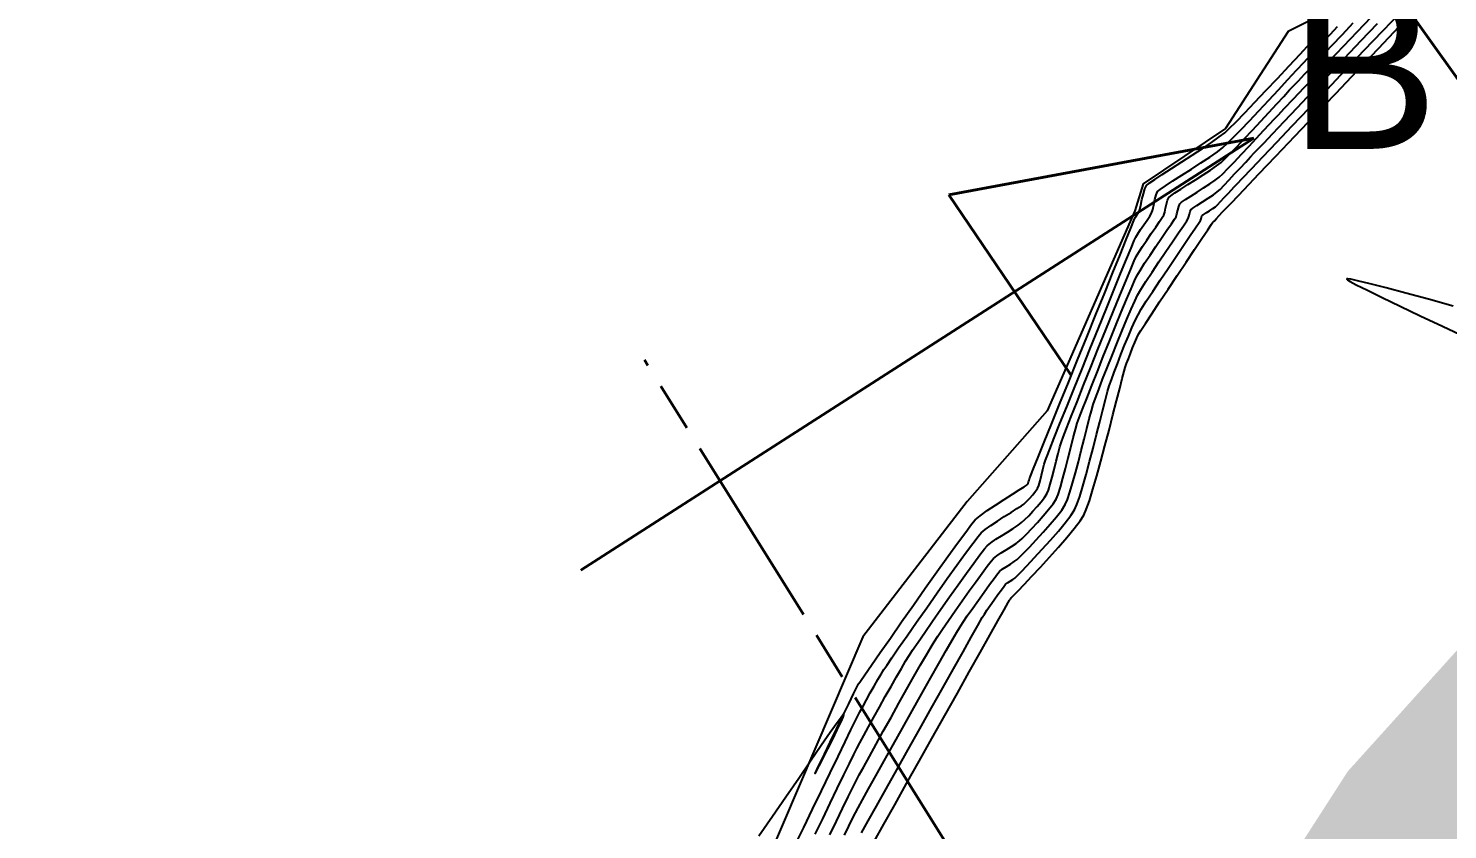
# Model space of a CAD drawing. Header units: metres. Extents: x 708941 to 724052, y 5405153 to 5413472.
# Drawn here: x 709683.2 to 709860, y 5412099.3 to 5412199.2 of the extents above; entities that cross this region are included whole.
import ezdxf

# ---------------------------------------------------------------- set-up
doc = ezdxf.new("R2010")
doc.units = ezdxf.units.M
doc.header["$LTSCALE"] = 12.7
doc.header["$MEASUREMENT"] = 0
doc.linetypes.add('ACAD_ISO08W100', pattern=[36, 24, -3, 6, -3])
for name, color, linetype in [('CONT-MJR1', 252, 'Continuous'), ('CONT-MNR1', 251, 'Continuous'), ('contornos2', 7, 'Continuous'), ('rio', 251, 'Continuous'), ('texto', 7, 'Continuous')]:
    doc.layers.add(name, color=color, linetype=linetype)
doc.layers.add('corte', color=214, linetype='ACAD_ISO08W100', lineweight=40)

msp = doc.modelspace()

# ---------------------------------------------------------------- hatches: boundary and pattern name
at = {"layer": 'rio'}
h = msp.add_hatch(dxfattribs=at)
h.set_pattern_fill('MUDST', color=256, scale=15, style=0)
h.paths.add_polyline_path([(709010.72, 5411936.38), (709004.98, 5411946.45), (709001.25, 5411958.08), (708996.13, 5411975.99), (709012.7, 5411962.98), (709030.78, 5411956.49), (709044.53, 5411951.18), (709074.83, 5411950.28), (709089.61, 5411951.82), (709102.43, 5411952.02), (709123.56, 5411954.63), (709134.73, 5411956.95), (709145.4, 5411956.95), (709168.41, 5411955.62), (709183.3, 5411955.53), (709187.67, 5411955.43), (709193.87, 5411958.4), (709194.56, 5411957.99), (709200.68, 5411965.39), (709203.1, 5411977.2), (709205.58, 5411984.02), (709211.33, 5411990.28), (709223.71, 5411994.78), (709231.07, 5411997.27), (709241.21, 5411994.8), (709265.58, 5411997.08), (709286.39, 5412000.38), (709297.9, 5412001.91), (709315.21, 5411997.24), (709326.72, 5411992.03), (709345.09, 5411985.93), (709355.27, 5411979.45), (709376.46, 5411975.37), (709391.72, 5411975.3), (709413.08, 5411978.61), (709438.83, 5411980.92), (709461.63, 5411986.21), (709475.6, 5411989.01), (709492.86, 5411992.74), (709503.45, 5411993.79), (709515.24, 5411993.79), (709532.63, 5411987.71), (709547.37, 5411983.51), (709564.71, 5411977.95), (709575.63, 5411973.62), (709587.68, 5411967.04), (709601.87, 5411958.6), (709607.56, 5411954.31), (709621.49, 5411940.03), (709647.9, 5411909.14), (709660.4, 5411897.76), (709669.81, 5411887.81), (709676.49, 5411876.15), (709682.2, 5411869.04), (709705.75, 5411878.05), (709736, 5411893.04), (709750.64, 5411899.41), (709758.05, 5411906.33), (709764.85, 5411916.27), (709770.13, 5411926.57), (709778.25, 5411949.25), (709785.66, 5411970.64), (709786.5, 5411979.16), (709785.1, 5411992.95), (709785.1, 5412008.74), (709787.55, 5412022.89), (709795.83, 5412039.06), (709803.3, 5412045.65), (709812.9, 5412054.28), (709814.49, 5412059.03), (709815.9, 5412060.78), (709822.13, 5412063.75), (709825.31, 5412072.01), (709847.55, 5412106.6), (709866.9, 5412128.06), (709875.05, 5412136.05), (709882.93, 5412155.32), (709888.97, 5412168.35), (709893.2, 5412182.51), (709907.24, 5412209.92), (709938.47, 5412236.97), (709971.6, 5412250.13), (709991.71, 5412252.94), (710005.1, 5412261.1), (710014.56, 5412263.33), (710040.82, 5412267.64), (710057.91, 5412266.41), (710076.56, 5412261.93), (710102.9, 5412255.3), (710112.79, 5412247.31), (710119.45, 5412240.72), (710131.28, 5412231.78), (710145.37, 5412209.63), (710149.4, 5412194.25), (710150.27, 5412166.43), (710139.83, 5412142.28), (710130.23, 5412129.69), (710126.33, 5412121.71), (710117.73, 5412100.96), (710114.13, 5412096.47), (710111.94, 5412085.44), (710111.94, 5412063.54), (710117.58, 5412054.18), (710137.74, 5412018.92), (710146.76, 5412008.05), (710171.4, 5411997.24), (710179.97, 5411993.95), (710184.25, 5412001.58), (710190.69, 5412018), (710194.77, 5412034.37), (710197.31, 5412050.49), (710197.31, 5412064.26), (710199.32, 5412079.72), (710201.37, 5412092.19), (710205.73, 5412098.48), (710214.95, 5412120.36), (710219.48, 5412128.98), (710230.13, 5412139.36), (710235.6, 5412142.44), (710241.85, 5412140.68), (710250.27, 5412138.84), (710280.27, 5412139.46), (710296.04, 5412143.18), (710311.35, 5412143.18), (710329.27, 5412144.22), (710333.88, 5412147.83), (710359.32, 5412147.31), (710368.97, 5412148.45), (710370.82, 5412151.38), (710390.46, 5412160.63), (710398.15, 5412171.03), (710408.65, 5412192.1), (710415.95, 5412204.58), (710425.69, 5412246.2), (710427.89, 5412275.36), (710429.04, 5412328.01), (710428.04, 5412335.01), (710422.46, 5412340.84), (710414.39, 5412351.33), (710395.98, 5412353.91), (710387.66, 5412360.04), (710378.34, 5412372.12), (710377.12, 5412383.36), (710377.12, 5412396.81), (710371.6, 5412397.8), (710368.77, 5412410.55), (710362.93, 5412436.03), (710362.93, 5412455.01), (710369.68, 5412482.49), (710374.05, 5412500.93), (710382.11, 5412513.13), (710396.48, 5412526.77), (710413.79, 5412540.1), (710438.62, 5412552.3), (710472.36, 5412570.37), (710507.51, 5412590.61), (710519.7, 5412579.46), (710499.92, 5412572.63), (710480.98, 5412561.98), (710445.54, 5412543.55), (710413.79, 5412532.5), (710411.05, 5412528.12), (710405.76, 5412520.43), (710394.25, 5412506.93), (710388.85, 5412494.92), (710386.47, 5412476.01), (710382.71, 5412446.17), (710388.72, 5412397.62), (710394.97, 5412383.05), (710398.02, 5412368.11), (710411.09, 5412363.15), (710426.51, 5412356), (710442.45, 5412348.49), (710447.05, 5412337.14), (710447.05, 5412315.92), (710441.78, 5412260.07), (710441.78, 5412194.92), (710437.48, 5412190.86), (710437.48, 5412179.96), (710422.82, 5412173.29), (710418.74, 5412164.82), (710409.45, 5412149.84), (710394.78, 5412136.49), (710379.86, 5412129.78), (710371.88, 5412127.03), (710311.73, 5412127.03), (710308.89, 5412124), (710254.14, 5412121.42), (710236.99, 5412126.6), (710229.16, 5412118.66), (710218.68, 5412095.96), (710213.59, 5412055.1), (710203.57, 5412019.88), (710201.34, 5412006.55), (710198.59, 5411993.54), (710194.4, 5411986.49), (710188.54, 5411983.77), (710175.67, 5411983.77), (710136.96, 5411996.55), (710120.35, 5412009.39), (710098.73, 5412043.32), (710098.73, 5412061.02), (710096.67, 5412091.87), (710100.83, 5412110.83), (710110.63, 5412117.13), (710123.77, 5412149.24), (710130.92, 5412166.36), (710128.79, 5412197.14), (710123.8, 5412211.38), (710113.15, 5412223.6), (710085.02, 5412238.46), (710058.13, 5412249.84), (710029.73, 5412249.84), (710015.06, 5412246.32), (710001.6, 5412242.56), (709992.04, 5412242.56), (709972.27, 5412238.6), (709963.64, 5412235.76), (709954.26, 5412232.26), (709954.26, 5412228.55), (709945.86, 5412220.35), (709925.83, 5412192.24), (709917.05, 5412177.32), (709899.37, 5412144.55), (709894.3, 5412133.07), (709891.48, 5412127.42), (709886.71, 5412118.47), (709886.71, 5412100.95), (709884.61, 5412095.01), (709863.2, 5412086.46), (709839.07, 5412054.84), (709818.25, 5412032.92), (709804.19, 5412017.18), (709804.19, 5411995.52), (709809.04, 5411990.11), (709796.13, 5411953.84), (709781.68, 5411916.41), (709768.27, 5411889.66), (709746.93, 5411879.08), (709713.1, 5411863.01), (709689.29, 5411855.41), (709697.02, 5411835.95), (709708.2, 5411825.46), (709725.86, 5411817.9), (709778.24, 5411813.93), (709792.75, 5411813.93), (709806.43, 5411818.64), (709820.66, 5411821.87), (709831.69, 5411824.63), (709853.8, 5411835.25), (709879.02, 5411846.88), (709921.68, 5411861.15), (709947.96, 5411871.32), (709969.09, 5411879.92), (709979.29, 5411886.02), (709982.27, 5411909.39), (709987.23, 5411923.13), (709997.03, 5411933.25), (710000.38, 5411927.93), (710000.38, 5411906.72), (709997.04, 5411893.11), (709991.96, 5411879.15), (709967.58, 5411866.46), (709951.2, 5411859.77), (709918.84, 5411852.05), (709894.39, 5411845.25), (709864.94, 5411830.28), (709840.16, 5411819.17), (709812.7, 5411811), (709801.26, 5411807.45), (709779.31, 5411803.47), (709766.14, 5411803.47), (709756.94, 5411797.7), (709737.23, 5411795.78), (709715.18, 5411796.68), (709708.1, 5411801.85), (709698.23, 5411815.71), (709693.86, 5411826.48), (709676.55, 5411857.93), (709667.66, 5411869.47), (709661.18, 5411881.7), (709649.81, 5411896.98), (709627.11, 5411919.87), (709613.01, 5411936.78), (709604.72, 5411946.98), (709591.67, 5411954.52), (709575.87, 5411964.64), (709557.6, 5411970.47), (709551.42, 5411973.23), (709538.02, 5411976.43), (709518.15, 5411979.68), (709504.01, 5411982), (709494.29, 5411985.04), (709479.8, 5411980.64), (709442.42, 5411967.64), (709425.43, 5411960.31), (709402.9, 5411951.24), (709383.6, 5411945.23), (709362.15, 5411938.26), (709331.55, 5411930.11), (709320.42, 5411924.96), (709306.56, 5411912.14), (709285.88, 5411895.62), (709279.31, 5411870.27), (709273.83, 5411857.41), (709264.69, 5411829.66), (709254.13, 5411801.64), (709246.31, 5411791.25), (709237.29, 5411777.87), (709219.52, 5411767.13), (709208.6, 5411765.29), (709203.92, 5411751.48), (709203.91, 5411735.92), (709205.94, 5411719.08), (709203.34, 5411708.78), (709199.33, 5411696.28), (709197.39, 5411684.19), (709189.35, 5411661.06), (709186.31, 5411649.66), (709173.04, 5411639.59), (709167.53, 5411621.08), (709166.78, 5411600.74), (709164.06, 5411585.63), (709162.73, 5411558.53), (709162.73, 5411546.6), (709165.95, 5411526.5), (709173.44, 5411512.03), (709050.6, 5411667.95), (709021.23, 5411751.02), (709026.33, 5411756.01), (709028.1, 5411762.18), (709028.65, 5411783.35), (709023.38, 5411795.31), (709011.24, 5411823.29), (709005.01, 5411832.77), (709001.76, 5411870.86)])

# ---------------------------------------------------------------- linework, layer by layer
at = {"layer": 'CONT-MJR1', "elevation": 240, "flags": 128}
msp.add_lwpolyline([(709783.03, 5412098.7), (709783.85, 5412100.39), (709784.62, 5412101.99), (709785.32, 5412103.43), (709785.9, 5412104.61), (709786.32, 5412105.44), (709786.7, 5412106.15), (709787.26, 5412107.18), (709787.97, 5412108.47), (709788.79, 5412109.97), (709789.7, 5412111.61), (709790.66, 5412113.33), (709791.64, 5412115.08), (709792.6, 5412116.79), (709793.51, 5412118.41), (709794.35, 5412119.87), (709795.07, 5412121.13), (709795.64, 5412122.11), (709796.03, 5412122.75), (709796.48, 5412123.43), (709797.09, 5412124.34), (709797.83, 5412125.42), (709798.66, 5412126.61), (709799.53, 5412127.84), (709800.41, 5412129.08), (709801.25, 5412130.25), (709802.01, 5412131.3), (709802.65, 5412132.16), (709803.13, 5412132.79), (709803.41, 5412133.12), (709803.82, 5412133.45), (709804.38, 5412133.83), (709805.02, 5412134.22), (709805.66, 5412134.62), (709806.23, 5412134.99), (709806.65, 5412135.31), (709807, 5412135.64), (709807.53, 5412136.17), (709808.19, 5412136.86), (709808.91, 5412137.63), (709809.63, 5412138.44), (709810.29, 5412139.23), (709810.84, 5412139.94), (709811.21, 5412140.52), (709811.47, 5412141.12), (709811.76, 5412142.02), (709812.07, 5412143.12), (709812.39, 5412144.36), (709812.72, 5412145.67), (709813.04, 5412146.95), (709813.34, 5412148.16), (709813.62, 5412149.2), (709813.86, 5412150), (709814.11, 5412150.67), (709814.5, 5412151.72), (709815.03, 5412153.08), (709815.66, 5412154.68), (709816.36, 5412156.45), (709817.1, 5412158.32), (709817.87, 5412160.22), (709818.62, 5412162.08), (709819.34, 5412163.83), (709819.99, 5412165.4), (709820.55, 5412166.73), (709820.99, 5412167.73), (709821.28, 5412168.35), (709821.68, 5412169.04), (709822.25, 5412169.93), (709822.92, 5412170.95), (709823.64, 5412172.02), (709824.36, 5412173.07), (709825.03, 5412174.04), (709825.59, 5412174.85), (709825.98, 5412175.43), (709826.16, 5412175.71), (709826.27, 5412176.07), (709826.37, 5412176.55), (709826.49, 5412177.01), (709826.63, 5412177.34), (709826.86, 5412177.53), (709827.34, 5412177.86), (709828.01, 5412178.29), (709828.78, 5412178.79), (709829.59, 5412179.31), (709830.37, 5412179.82), (709831.04, 5412180.28), (709831.53, 5412180.65), (709831.98, 5412181.07), (709832.63, 5412181.73), (709833.43, 5412182.56), (709834.32, 5412183.52), (709835.26, 5412184.52), (709836.19, 5412185.52), (709837.05, 5412186.46), (709837.8, 5412187.27), (709838.39, 5412187.89), (709838.86, 5412188.39), (709839.68, 5412189.25), (709840.78, 5412190.41), (709842.12, 5412191.82), (709843.64, 5412193.42), (709845.28, 5412195.16), (709847.01, 5412196.97), (709848.76, 5412198.81), (709850.47, 5412200.61)], dxfattribs=at)
at = {"layer": 'CONT-MNR1', "flags": 128}
for points, elevation in [([(709774.21, 5412098.56), (709775.9, 5412101.01), (709777.56, 5412103.44), (709779.16, 5412105.77), (709780.64, 5412107.93), (709781.97, 5412109.86), (709783.09, 5412111.47), (709783.95, 5412112.7), (709784.43, 5412113.37), (709784.66, 5412113.66), (709784.73, 5412113.74), (709784.75, 5412113.75), (709784.76, 5412113.73), (709784.74, 5412113.63), (709784.64, 5412113.35), (709784.39, 5412112.76), (709783.92, 5412111.77), (709783.36, 5412110.61), (709782.75, 5412109.39), (709782.17, 5412108.24), (709781.67, 5412107.27), (709781.38, 5412106.7), (709781.25, 5412106.44), (709781.21, 5412106.36), (709781.21, 5412106.34), (709781.21, 5412106.36), (709781.26, 5412106.46), (709781.42, 5412106.78), (709781.77, 5412107.49), (709782.37, 5412108.73), (709783.09, 5412110.23), (709783.88, 5412111.87), (709784.67, 5412113.51), (709785.4, 5412115.01), (709786, 5412116.26), (709786.41, 5412117.1), (709786.56, 5412117.41), (709786.6, 5412117.49), (709786.64, 5412117.56), (709786.84, 5412117.85), (709787.38, 5412118.63), (709788.23, 5412119.85), (709789.31, 5412121.4), (709790.58, 5412123.22), (709791.97, 5412125.22), (709793.44, 5412127.31), (709794.93, 5412129.43), (709796.38, 5412131.48), (709797.74, 5412133.38), (709798.95, 5412135.06), (709799.96, 5412136.43), (709800.7, 5412137.42), (709801.14, 5412137.93), (709801.75, 5412138.45), (709802.63, 5412139.09), (709803.66, 5412139.79), (709804.74, 5412140.49), (709805.77, 5412141.15), (709806.64, 5412141.69), (709807.25, 5412142.07), (709807.49, 5412142.22), (709807.63, 5412142.36), (709807.75, 5412142.52), (709807.8, 5412142.67), (709807.85, 5412142.88), (709807.9, 5412143.06), (709808.04, 5412143.4), (709808.41, 5412144.33), (709808.99, 5412145.77), (709809.75, 5412147.64), (709810.65, 5412149.86), (709811.66, 5412152.37), (709812.75, 5412155.06), (709813.88, 5412157.88), (709815.04, 5412160.73), (709816.18, 5412163.55), (709817.27, 5412166.25), (709818.28, 5412168.76), (709819.18, 5412170.99), (709819.95, 5412172.87), (709820.53, 5412174.31), (709820.92, 5412175.25), (709821.06, 5412175.61), (709821.22, 5412175.85), (709821.42, 5412176.14), (709821.57, 5412176.38), (709821.64, 5412176.64), (709821.76, 5412177.17), (709821.91, 5412177.85), (709822.09, 5412178.56), (709822.29, 5412179.19), (709822.5, 5412179.61), (709822.82, 5412179.89), (709823.5, 5412180.37), (709824.45, 5412181), (709825.6, 5412181.75), (709826.87, 5412182.56), (709828.17, 5412183.4), (709829.44, 5412184.22), (709830.59, 5412184.99), (709831.55, 5412185.66), (709832.23, 5412186.18), (709832.79, 5412186.71), (709833.64, 5412187.56), (709834.72, 5412188.67), (709835.98, 5412189.98), (709837.35, 5412191.44), (709838.79, 5412192.96), (709840.23, 5412194.51), (709841.62, 5412196), (709842.91, 5412197.38), (709844.03, 5412198.59), (709844.93, 5412199.57)], 243), ([(709781.23, 5412098.78), (709782.16, 5412100.7), (709783.08, 5412102.63), (709783.97, 5412104.47), (709784.78, 5412106.15), (709785.48, 5412107.59), (709786.04, 5412108.71), (709786.4, 5412109.43), (709786.78, 5412110.14), (709787.27, 5412111.06), (709787.86, 5412112.15), (709788.52, 5412113.35), (709789.23, 5412114.62), (709789.95, 5412115.91), (709790.66, 5412117.18), (709791.34, 5412118.37), (709791.95, 5412119.44), (709792.48, 5412120.34), (709792.9, 5412121.02), (709793.35, 5412121.71), (709794.02, 5412122.7), (709794.86, 5412123.92), (709795.83, 5412125.31), (709796.88, 5412126.81), (709797.96, 5412128.35), (709799.04, 5412129.86), (709800.06, 5412131.28), (709800.97, 5412132.54), (709801.74, 5412133.58), (709802.32, 5412134.33), (709802.65, 5412134.72), (709803.1, 5412135.1), (709803.72, 5412135.52), (709804.43, 5412135.97), (709805.17, 5412136.43), (709805.88, 5412136.87), (709806.49, 5412137.28), (709806.93, 5412137.61), (709807.32, 5412137.98), (709807.81, 5412138.46), (709808.34, 5412139.02), (709808.87, 5412139.62), (709809.36, 5412140.2), (709809.77, 5412140.74), (709810.06, 5412141.18), (709810.26, 5412141.66), (709810.48, 5412142.38), (709810.72, 5412143.26), (709810.97, 5412144.24), (709811.22, 5412145.24), (709811.46, 5412146.2), (709811.68, 5412147.04), (709811.88, 5412147.68), (709812.09, 5412148.27), (709812.51, 5412149.35), (709813.1, 5412150.84), (709813.83, 5412152.67), (709814.65, 5412154.74), (709815.55, 5412156.98), (709816.48, 5412159.3), (709817.42, 5412161.62), (709818.32, 5412163.85), (709819.16, 5412165.91), (709819.91, 5412167.71), (709820.52, 5412169.18), (709820.96, 5412170.23), (709821.21, 5412170.77), (709821.53, 5412171.32), (709821.98, 5412172.02), (709822.52, 5412172.82), (709823.08, 5412173.64), (709823.63, 5412174.42), (709824.1, 5412175.11), (709824.45, 5412175.63), (709824.63, 5412175.93), (709824.75, 5412176.29), (709824.86, 5412176.78), (709824.97, 5412177.3), (709825.1, 5412177.77), (709825.25, 5412178.1), (709825.5, 5412178.31), (709826.03, 5412178.68), (709826.77, 5412179.16), (709827.64, 5412179.72), (709828.59, 5412180.33), (709829.55, 5412180.94), (709830.44, 5412181.53), (709831.2, 5412182.06), (709831.76, 5412182.5), (709832.23, 5412182.93), (709832.9, 5412183.6), (709833.73, 5412184.45), (709834.66, 5412185.44), (709835.67, 5412186.51), (709836.71, 5412187.62), (709837.73, 5412188.73), (709838.7, 5412189.78), (709839.58, 5412190.72), (709840.31, 5412191.52), (709840.87, 5412192.11), (709841.4, 5412192.67), (709842.18, 5412193.49), (709843.16, 5412194.53), (709844.3, 5412195.73), (709845.56, 5412197.06), (709846.88, 5412198.45), (709848.23, 5412199.87)], 241), ([(709784.86, 5412098.64), (709785.41, 5412099.77), (709785.88, 5412100.73), (709786.24, 5412101.45), (709786.57, 5412102.05), (709787.12, 5412103.06), (709787.87, 5412104.41), (709788.77, 5412106.05), (709789.8, 5412107.9), (709790.92, 5412109.9), (709792.09, 5412112), (709793.28, 5412114.13), (709794.46, 5412116.22), (709795.58, 5412118.21), (709796.61, 5412120.04), (709797.52, 5412121.65), (709798.28, 5412122.97), (709798.84, 5412123.93), (709799.17, 5412124.48), (709799.59, 5412125.14), (709800.16, 5412125.98), (709800.83, 5412126.94), (709801.54, 5412127.95), (709802.25, 5412128.95), (709802.92, 5412129.87), (709803.49, 5412130.65), (709803.92, 5412131.22), (709804.17, 5412131.52), (709804.52, 5412131.79), (709805, 5412132.1), (709805.52, 5412132.43), (709806.01, 5412132.74), (709806.37, 5412133), (709806.66, 5412133.28), (709807.19, 5412133.82), (709807.91, 5412134.56), (709808.74, 5412135.45), (709809.63, 5412136.41), (709810.5, 5412137.39), (709811.29, 5412138.33), (709811.93, 5412139.17), (709812.37, 5412139.85), (709812.64, 5412140.48), (709812.95, 5412141.38), (709813.28, 5412142.5), (709813.63, 5412143.79), (709813.99, 5412145.17), (709814.35, 5412146.59), (709814.7, 5412148), (709815.03, 5412149.34), (709815.34, 5412150.54), (709815.62, 5412151.55), (709815.85, 5412152.31), (709816.13, 5412153.1), (709816.53, 5412154.17), (709817.02, 5412155.46), (709817.58, 5412156.9), (709818.19, 5412158.44), (709818.82, 5412160.01), (709819.44, 5412161.53), (709820.02, 5412162.95), (709820.56, 5412164.2), (709821.01, 5412165.21), (709821.36, 5412165.93), (709821.79, 5412166.67), (709822.41, 5412167.66), (709823.17, 5412168.83), (709824.01, 5412170.09), (709824.88, 5412171.37), (709825.72, 5412172.6), (709826.47, 5412173.7), (709827.09, 5412174.6), (709827.52, 5412175.22), (709827.69, 5412175.49), (709827.76, 5412175.73), (709827.83, 5412176.05), (709827.91, 5412176.36), (709828, 5412176.58), (709828.25, 5412176.78), (709828.77, 5412177.12), (709829.45, 5412177.56), (709830.18, 5412178.02), (709830.83, 5412178.46), (709831.29, 5412178.81), (709831.64, 5412179.13), (709832.15, 5412179.65), (709832.78, 5412180.31), (709833.46, 5412181.05), (709834.17, 5412181.81), (709834.84, 5412182.53), (709835.44, 5412183.17), (709835.9, 5412183.67), (709836.29, 5412184.08), (709837.08, 5412184.91), (709838.22, 5412186.1), (709839.63, 5412187.6), (709841.29, 5412189.34), (709843.13, 5412191.27), (709845.1, 5412193.34), (709847.14, 5412195.49), (709849.21, 5412197.67), (709851.25, 5412199.81)], 239), ([(709786.99, 5412098.96), (709787.81, 5412100.43), (709788.84, 5412102.27), (709790.04, 5412104.42), (709791.37, 5412106.79), (709792.78, 5412109.32), (709794.24, 5412111.91), (709795.69, 5412114.5), (709797.1, 5412117.02), (709798.43, 5412119.38), (709799.63, 5412121.51), (709800.66, 5412123.34), (709801.47, 5412124.78), (709802.03, 5412125.76), (709802.3, 5412126.21), (709802.6, 5412126.68), (709803.02, 5412127.28), (709803.49, 5412127.96), (709803.97, 5412128.64), (709804.41, 5412129.24), (709804.74, 5412129.69), (709804.93, 5412129.91), (709805.17, 5412130.1), (709805.5, 5412130.31), (709805.84, 5412130.52), (709806.09, 5412130.69), (709806.32, 5412130.93), (709806.85, 5412131.47), (709807.6, 5412132.25), (709808.5, 5412133.22), (709809.5, 5412134.29), (709810.52, 5412135.42), (709811.5, 5412136.54), (709812.37, 5412137.58), (709813.07, 5412138.48), (709813.52, 5412139.18), (709813.81, 5412139.85), (709814.16, 5412140.86), (709814.54, 5412142.13), (709814.96, 5412143.61), (709815.39, 5412145.22), (709815.82, 5412146.89), (709816.25, 5412148.57), (709816.66, 5412150.18), (709817.03, 5412151.66), (709817.36, 5412152.94), (709817.64, 5412153.95), (709817.84, 5412154.63), (709818.11, 5412155.39), (709818.45, 5412156.33), (709818.85, 5412157.39), (709819.3, 5412158.54), (709819.76, 5412159.7), (709820.22, 5412160.83), (709820.67, 5412161.88), (709821.08, 5412162.79), (709821.43, 5412163.51), (709821.83, 5412164.19), (709822.45, 5412165.19), (709823.26, 5412166.42), (709824.18, 5412167.82), (709825.17, 5412169.29), (709826.16, 5412170.76), (709827.1, 5412172.14), (709827.93, 5412173.37), (709828.6, 5412174.35), (709829.05, 5412175.01), (709829.22, 5412175.27), (709829.27, 5412175.44), (709829.32, 5412175.67), (709829.38, 5412175.83), (709829.55, 5412175.96), (709829.9, 5412176.19), (709830.34, 5412176.47), (709830.76, 5412176.74), (709831.06, 5412176.96), (709831.32, 5412177.21), (709831.71, 5412177.61), (709832.17, 5412178.11), (709832.65, 5412178.62), (709833.08, 5412179.09), (709833.41, 5412179.45), (709833.72, 5412179.77), (709834.46, 5412180.55), (709835.57, 5412181.71), (709837, 5412183.22), (709838.71, 5412185.01), (709840.64, 5412187.04), (709842.75, 5412189.25), (709844.98, 5412191.59), (709847.28, 5412194.02), (709849.61, 5412196.46), (709851.91, 5412198.88), (709854.14, 5412201.22)], 238), ([(709778.74, 5412097.43), (709779.79, 5412099.6), (709780.89, 5412101.87), (709781.99, 5412104.17), (709783.07, 5412106.4), (709784.06, 5412108.47), (709784.95, 5412110.29), (709785.67, 5412111.78), (709786.2, 5412112.86), (709786.48, 5412113.42), (709786.79, 5412114), (709787.17, 5412114.72), (709787.61, 5412115.53), (709788.08, 5412116.38), (709788.56, 5412117.23), (709789.02, 5412118.03), (709789.43, 5412118.73), (709789.77, 5412119.29), (709790.12, 5412119.81), (709790.75, 5412120.74), (709791.61, 5412121.99), (709792.66, 5412123.5), (709793.85, 5412125.2), (709795.11, 5412127), (709796.4, 5412128.83), (709797.67, 5412130.62), (709798.87, 5412132.3), (709799.94, 5412133.78), (709800.84, 5412134.99), (709801.51, 5412135.87), (709801.89, 5412136.33), (709802.39, 5412136.75), (709803.09, 5412137.25), (709803.91, 5412137.79), (709804.77, 5412138.35), (709805.61, 5412138.88), (709806.34, 5412139.34), (709806.9, 5412139.7), (709807.21, 5412139.92), (709807.52, 5412140.22), (709807.91, 5412140.62), (709808.32, 5412141.07), (709808.67, 5412141.5), (709808.9, 5412141.85), (709809.05, 5412142.23), (709809.22, 5412142.81), (709809.4, 5412143.51), (709809.58, 5412144.23), (709809.74, 5412144.88), (709809.89, 5412145.37), (709810.05, 5412145.8), (709810.43, 5412146.76), (709810.99, 5412148.16), (709811.7, 5412149.94), (709812.54, 5412152.02), (709813.46, 5412154.32), (709814.45, 5412156.78), (709815.47, 5412159.3), (709816.49, 5412161.83), (709817.48, 5412164.28), (709818.42, 5412166.58), (709819.26, 5412168.65), (709819.98, 5412170.43), (709820.56, 5412171.82), (709820.95, 5412172.77), (709821.14, 5412173.19), (709821.39, 5412173.61), (709821.75, 5412174.14), (709822.16, 5412174.72), (709822.56, 5412175.29), (709822.89, 5412175.79), (709823.1, 5412176.16), (709823.25, 5412176.61), (709823.39, 5412177.21), (709823.53, 5412177.86), (709823.68, 5412178.44), (709823.87, 5412178.85), (709824.19, 5412179.12), (709824.85, 5412179.58), (709825.78, 5412180.19), (709826.88, 5412180.89), (709828.07, 5412181.66), (709829.26, 5412182.43), (709830.37, 5412183.16), (709831.31, 5412183.81), (709832, 5412184.34), (709832.52, 5412184.83), (709833.28, 5412185.58), (709834.22, 5412186.55), (709835.3, 5412187.69), (709836.48, 5412188.93), (709837.7, 5412190.24), (709838.91, 5412191.54), (709840.08, 5412192.81), (709841.16, 5412193.97), (709842.1, 5412194.98), (709842.84, 5412195.79), (709843.36, 5412196.33), (709843.9, 5412196.91), (709844.59, 5412197.64), (709845.39, 5412198.49), (709846.27, 5412199.42)], 242), ([(709788.54, 5412097.85), (709789.75, 5412100), (709791.12, 5412102.43), (709792.6, 5412105.07), (709794.16, 5412107.86), (709795.76, 5412110.71), (709797.36, 5412113.57), (709798.92, 5412116.35), (709800.4, 5412118.99), (709801.77, 5412121.42), (709802.97, 5412123.57), (709803.98, 5412125.37), (709804.75, 5412126.74), (709805.25, 5412127.63), (709805.43, 5412127.94), (709805.52, 5412128.08), (709805.63, 5412128.23), (709805.69, 5412128.31), (709805.75, 5412128.35), (709805.8, 5412128.39), (709805.99, 5412128.58), (709806.49, 5412129.1), (709807.24, 5412129.9), (709808.19, 5412130.91), (709809.26, 5412132.06), (709810.39, 5412133.29), (709811.51, 5412134.55), (709812.57, 5412135.76), (709813.49, 5412136.87), (709814.22, 5412137.81), (709814.68, 5412138.51), (709814.98, 5412139.22), (709815.36, 5412140.33), (709815.8, 5412141.75), (709816.28, 5412143.42), (709816.79, 5412145.26), (709817.3, 5412147.19), (709817.81, 5412149.13), (709818.3, 5412151.02), (709818.75, 5412152.78), (709819.14, 5412154.32), (709819.46, 5412155.58), (709819.7, 5412156.48), (709819.83, 5412156.94), (709820, 5412157.42), (709820.22, 5412158.02), (709820.48, 5412158.69), (709820.75, 5412159.39), (709821.03, 5412160.05), (709821.28, 5412160.63), (709821.5, 5412161.09), (709821.78, 5412161.55), (709822.35, 5412162.43), (709823.14, 5412163.64), (709824.11, 5412165.1), (709825.18, 5412166.71), (709826.3, 5412168.39), (709827.41, 5412170.06), (709828.45, 5412171.62), (709829.37, 5412172.99), (709830.1, 5412174.07), (709830.58, 5412174.79), (709830.75, 5412175.05), (709830.79, 5412175.08), (709830.83, 5412175.12), (709830.88, 5412175.17), (709830.93, 5412175.22), (709831.19, 5412175.5), (709831.92, 5412176.27), (709833.09, 5412177.49), (709834.63, 5412179.11), (709836.49, 5412181.06), (709838.61, 5412183.29), (709840.95, 5412185.75), (709843.45, 5412188.37), (709846.05, 5412191.1), (709848.71, 5412193.9), (709851.37, 5412196.69), (709853.97, 5412199.42)], 237), ([(709860.66, 5412164.59), (709857.59, 5412165.43), (709854.8, 5412166.19), (709852.35, 5412166.84), (709850.32, 5412167.37), (709848.78, 5412167.74), (709847.94, 5412167.92), (709847.56, 5412167.98), (709847.44, 5412167.98), (709847.42, 5412167.96), (709847.43, 5412167.94), (709847.52, 5412167.86), (709847.84, 5412167.66), (709848.59, 5412167.25), (709849.99, 5412166.55), (709851.83, 5412165.65), (709854.06, 5412164.58), (709856.58, 5412163.39), (709859.34, 5412162.09), (709862.25, 5412160.72)], 237)]:
    msp.add_lwpolyline(points, dxfattribs=dict(at, elevation=elevation))
at = {"layer": 'contornos2', "color": 30}
msp.add_lwpolyline([(709846.78, 5412202.14), (709840.13, 5412198.82), (709832.3, 5412186.73), (709822.08, 5412179.84), (709821.04, 5412176.46), (709810.12, 5412151.53), (709800.15, 5412140.24), (709787.13, 5412123.38), (709787.13, 5412123.38), (709773.25, 5412090.81), (709741.06, 5412068.73), (709738.29, 5412054.18), (709738.29, 5412054.18), (709733.51, 5412037.65), (709739.23, 5412022.81), (709760.07, 5412010.23), (709750.47, 5411961.58)], dxfattribs=at)
at = {"layer": 'corte', "color": 6, "ltscale": 0.08}
for p, q in [((710124.09, 5411825.38), (709829.72, 5412236.92)), ((710124.09, 5411825.38), (709829.72, 5412236.92)), ((709992.74, 5411784.82), (709759.96, 5412157.87)), ((709992.74, 5411784.82), (709759.96, 5412157.87))]:
    msp.add_line(p, q, dxfattribs=at)
at = {"layer": 'corte', "color": 6}
msp.add_lwpolyline([(709752.03, 5412131.69), (709835.86, 5412185.52), (709797.85, 5412178.43), (709813.07, 5412156.01)], dxfattribs=at)
msp.add_lwpolyline([(709752.03, 5412131.69), (709835.86, 5412185.52), (709797.85, 5412178.43), (709813.07, 5412156.01)], dxfattribs=at)

# ---------------------------------------------------------------- texts
at = {"layer": 'corte', "color": 0, "insert": (709840.23, 5412204.17), "char_height": 20, "width": 758.2044, "attachment_point": 1}
msp.add_mtext('{\\fArial|b0|i0|c0|p34;B}', dxfattribs=at)
at = {"layer": 'texto', "color": 0, "insert": (709840.23, 5412204.17), "char_height": 20, "width": 758.2044, "attachment_point": 1}
msp.add_mtext('{\\fArial|b0|i0|c0|p34;B}', dxfattribs=at)

doc.saveas('drawing.dxf')
